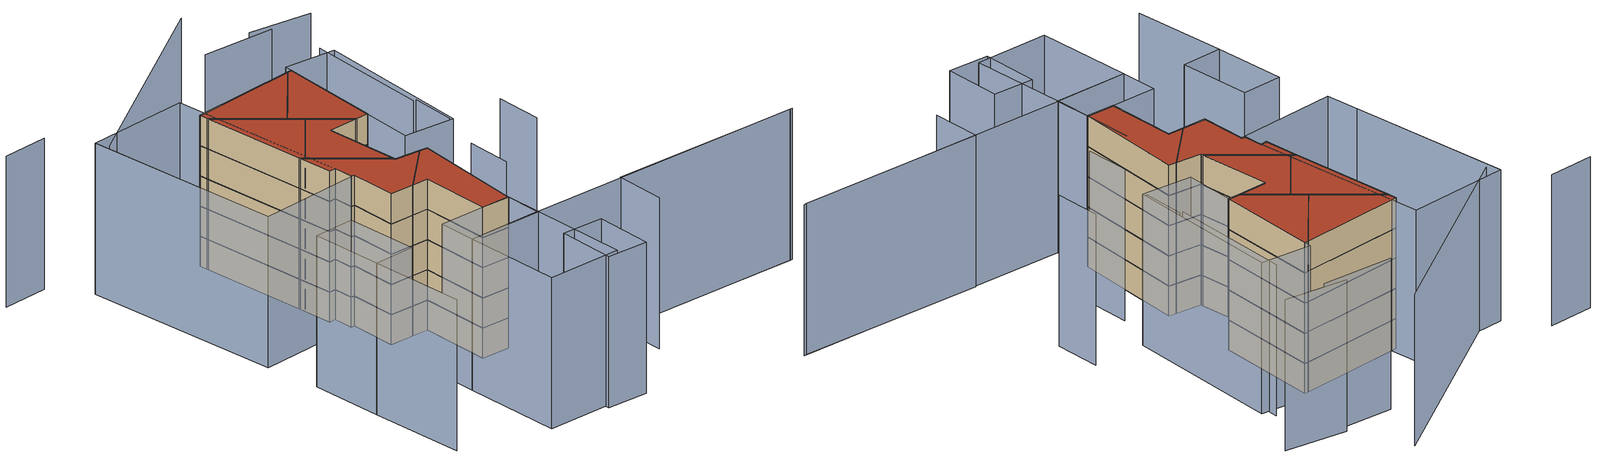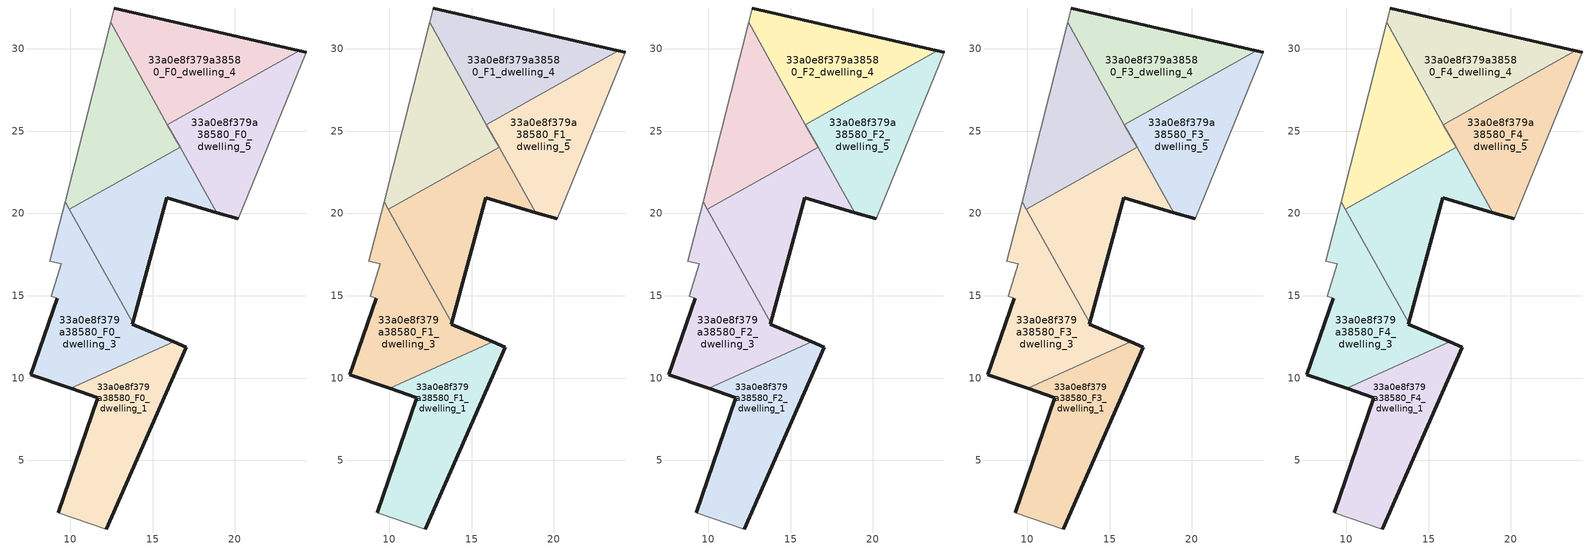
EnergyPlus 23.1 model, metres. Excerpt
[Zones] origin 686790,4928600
33a0e8f379a38580_F0_dwelling_0
 floor ground (EU_floor_Construction): 18.89,20.05 12.45,31.6 9.68,20.71 9.94,20.26 16.68,24.02 z0; 16.3,12.19 13.76,13.26 13.78,13.36 9.68,20.71 8.77,17.1 9.45,16.94 8.84,14.96 9.21,14.83 7.6,10.2 10.03,9.37 z0; 13.78,13.36 15.85,20.95 18.89,20.05 16.68,24.02 9.94,20.26 z0
 wall outside (EU_wall_Construction): 13.79,13.36 13.76,13.26 16.3,12.19 / 10.03,9.37 7.6,10.2 9.21,14.83 z0:3
 wall adiabatic (EU_wall_Construction): 9.21,14.83 8.84,14.96 9.45,16.94 8.77,17.1 9.68,20.71 z0:3
 wall to 33a0e8f379a38580_F0_dwelling_1 (EU_wall_Construction): 16.3,12.19 10.03,9.37 z0:3
 wall to 33a0e8f379a38580_F0_dwelling_3 (EU_wall_Construction): 9.94,20.26 13.78,13.36 z0:3
 wall to 33a0e8f379a38580_F0_dwelling_2 (EU_wall_Construction): 9.68,20.71 9.94,20.26 z0:3
33a0e8f379a38580_F0_dwelling_1
 floor ground (EU_floor_Construction): 12.18,0.83 17.05,11.87 16.3,12.19 10.03,9.37 11.67,8.81 9.28,1.83 z0
 wall outside (EU_wall_Construction): 9.28,1.83 11.67,8.81 10.03,9.37 / 16.3,12.19 17.05,11.87 12.18,0.83 z0:3
 wall adiabatic (EU_wall_Construction): 12.18,0.83 9.28,1.83 z0:3
33a0e8f379a38580_F0_dwelling_2
 floor ground (EU_floor_Construction): 18.89,20.05 12.45,31.6 9.68,20.71 9.94,20.26 16.68,24.02 z0; 16.3,12.19 13.76,13.26 13.78,13.36 9.68,20.71 8.77,17.1 9.45,16.94 8.84,14.96 9.21,14.83 7.6,10.2 10.03,9.37 z0
 wall adiabatic (EU_wall_Construction): 9.68,20.71 12.45,31.6 z0:3
 wall to 33a0e8f379a38580_F0_dwelling_3 (EU_wall_Construction): 18.89,20.05 16.68,24.02 9.94,20.26 z0:3
 wall to 33a0e8f379a38580_F0_dwelling_4 (EU_wall_Construction): 12.45,31.6 15.91,25.4 z0:3
 wall to 33a0e8f379a38580_F0_dwelling_5 (EU_wall_Construction): 15.91,25.4 16.68,24.02 18.89,20.05 z0:3
33a0e8f379a38580_F0_dwelling_3
 floor ground (EU_floor_Construction): 16.3,12.19 13.76,13.26 13.78,13.36 9.68,20.71 8.77,17.1 9.45,16.94 8.84,14.96 9.21,14.83 7.6,10.2 10.03,9.37 z0; 13.78,13.36 15.85,20.95 18.89,20.05 16.68,24.02 9.94,20.26 z0
 wall outside (EU_wall_Construction): 18.89,20.05 15.85,20.95 13.79,13.36 z0:3
33a0e8f379a38580_F0_dwelling_4
 floor ground (EU_floor_Construction): 23.92,29.87 12.67,32.47 12.45,31.6 15.91,25.4 z0
 wall outside (EU_wall_Construction): 12.67,32.47 23.92,29.87 z0:3
 wall adiabatic (EU_wall_Construction): 12.45,31.6 12.67,32.47 z0:3
 wall to 33a0e8f379a38580_F0_dwelling_5 (EU_wall_Construction): 23.92,29.87 15.91,25.4 z0:3
33a0e8f379a38580_F0_dwelling_5
 floor ground (EU_floor_Construction): 20.2,19.66 24.34,29.77 23.92,29.87 15.91,25.4 18.89,20.05 z0
 wall outside (EU_wall_Construction): 23.92,29.87 24.34,29.77 / 20.2,19.66 18.89,20.05 z0:3
 wall adiabatic (EU_wall_Construction): 24.34,29.77 20.2,19.66 z0:3
33a0e8f379a38580_F1_dwelling_0
 floor to 33a0e8f379a38580_F0_dwelling_0 (EU_floor_Construction): 16.3,12.19 13.76,13.26 13.78,13.36 9.68,20.71 8.77,17.1 9.45,16.94 8.84,14.96 9.21,14.83 7.6,10.2 10.03,9.37 z3
 floor adiabatic (EU_floor_Construction): 18.89,20.05 12.45,31.6 9.68,20.71 9.94,20.26 16.68,24.02 z3; 13.78,13.36 15.85,20.95 18.89,20.05 16.68,24.02 9.94,20.26 z3
 wall outside (EU_wall_Construction): 13.79,13.36 13.76,13.26 16.3,12.19 / 10.03,9.37 7.6,10.2 9.21,14.83 z3:6
 wall adiabatic (EU_wall_Construction): 9.21,14.83 8.84,14.96 9.45,16.94 8.77,17.1 9.68,20.71 z3:6
 wall to 33a0e8f379a38580_F1_dwelling_1 (EU_wall_Construction): 16.3,12.19 10.03,9.37 z3:6
 wall to 33a0e8f379a38580_F1_dwelling_3 (EU_wall_Construction): 9.94,20.26 13.78,13.36 z3:6
 wall to 33a0e8f379a38580_F1_dwelling_2 (EU_wall_Construction): 9.68,20.71 9.94,20.26 z3:6
33a0e8f379a38580_F1_dwelling_1
 floor to 33a0e8f379a38580_F0_dwelling_1 (EU_floor_Construction): 12.18,0.83 17.05,11.87 16.3,12.19 10.03,9.37 11.67,8.81 9.28,1.83 z3
 wall outside (EU_wall_Construction): 9.28,1.83 11.67,8.81 10.03,9.37 / 16.3,12.19 17.05,11.87 12.18,0.83 z3:6
 wall adiabatic (EU_wall_Construction): 12.18,0.83 9.28,1.83 z3:6
33a0e8f379a38580_F1_dwelling_2
 floor to 33a0e8f379a38580_F0_dwelling_2 (EU_floor_Construction): 18.89,20.05 12.45,31.6 9.68,20.71 9.94,20.26 16.68,24.02 z3
 floor adiabatic (EU_floor_Construction): 16.3,12.19 13.76,13.26 13.78,13.36 9.68,20.71 8.77,17.1 9.45,16.94 8.84,14.96 9.21,14.83 7.6,10.2 10.03,9.37 z3
 wall adiabatic (EU_wall_Construction): 9.68,20.71 12.45,31.6 z3:6
 wall to 33a0e8f379a38580_F1_dwelling_3 (EU_wall_Construction): 18.89,20.05 16.68,24.02 9.94,20.26 z3:6
 wall to 33a0e8f379a38580_F1_dwelling_4 (EU_wall_Construction): 12.45,31.6 15.91,25.4 z3:6
 wall to 33a0e8f379a38580_F1_dwelling_5 (EU_wall_Construction): 15.91,25.4 16.68,24.02 18.89,20.05 z3:6
33a0e8f379a38580_F1_dwelling_3
 floor to 33a0e8f379a38580_F0_dwelling_3 (EU_floor_Construction): 16.3,12.19 13.76,13.26 13.78,13.36 9.68,20.71 8.77,17.1 9.45,16.94 8.84,14.96 9.21,14.83 7.6,10.2 10.03,9.37 z3; 13.78,13.36 15.85,20.95 18.89,20.05 16.68,24.02 9.94,20.26 z3
 wall outside (EU_wall_Construction): 18.89,20.05 15.85,20.95 13.79,13.36 z3:6
33a0e8f379a38580_F1_dwelling_4
 floor to 33a0e8f379a38580_F0_dwelling_4 (EU_floor_Construction): 23.92,29.87 12.67,32.47 12.45,31.6 15.91,25.4 z3
 wall outside (EU_wall_Construction): 12.67,32.47 23.92,29.87 z3:6
 wall adiabatic (EU_wall_Construction): 12.45,31.6 12.67,32.47 z3:6
 wall to 33a0e8f379a38580_F1_dwelling_5 (EU_wall_Construction): 23.92,29.87 15.91,25.4 z3:6
33a0e8f379a38580_F1_dwelling_5
 floor to 33a0e8f379a38580_F0_dwelling_5 (EU_floor_Construction): 20.2,19.66 24.34,29.77 23.92,29.87 15.91,25.4 18.89,20.05 z3
 wall outside (EU_wall_Construction): 23.92,29.87 24.34,29.77 / 20.2,19.66 18.89,20.05 z3:6
 wall adiabatic (EU_wall_Construction): 24.34,29.77 20.2,19.66 z3:6
33a0e8f379a38580_F2_dwelling_0
 floor to 33a0e8f379a38580_F1_dwelling_0 (EU_floor_Construction): 16.3,12.19 13.76,13.26 13.78,13.36 9.68,20.71 8.77,17.1 9.45,16.94 8.84,14.96 9.21,14.83 7.6,10.2 10.03,9.37 z6
 floor adiabatic (EU_floor_Construction): 18.89,20.05 12.45,31.6 9.68,20.71 9.94,20.26 16.68,24.02 z6; 13.78,13.36 15.85,20.95 18.89,20.05 16.68,24.02 9.94,20.26 z6
 wall outside (EU_wall_Construction): 13.79,13.36 13.76,13.26 16.3,12.19 / 10.03,9.37 7.6,10.2 9.21,14.83 z6:9
 wall adiabatic (EU_wall_Construction): 9.21,14.83 8.84,14.96 9.45,16.94 8.77,17.1 9.68,20.71 z6:9
 wall to 33a0e8f379a38580_F2_dwelling_1 (EU_wall_Construction): 16.3,12.19 10.03,9.37 z6:9
 wall to 33a0e8f379a38580_F2_dwelling_3 (EU_wall_Construction): 9.94,20.26 13.78,13.36 z6:9
 wall to 33a0e8f379a38580_F2_dwelling_2 (EU_wall_Construction): 9.68,20.71 9.94,20.26 z6:9
33a0e8f379a38580_F2_dwelling_1
 floor to 33a0e8f379a38580_F1_dwelling_1 (EU_floor_Construction): 12.18,0.83 17.05,11.87 16.3,12.19 10.03,9.37 11.67,8.81 9.28,1.83 z6
 wall outside (EU_wall_Construction): 9.28,1.83 11.67,8.81 10.03,9.37 / 16.3,12.19 17.05,11.87 12.18,0.83 z6:9
 wall adiabatic (EU_wall_Construction): 12.18,0.83 9.28,1.83 z6:9
33a0e8f379a38580_F2_dwelling_2
 floor to 33a0e8f379a38580_F1_dwelling_2 (EU_floor_Construction): 18.89,20.05 12.45,31.6 9.68,20.71 9.94,20.26 16.68,24.02 z6
 floor adiabatic (EU_floor_Construction): 16.3,12.19 13.76,13.26 13.78,13.36 9.68,20.71 8.77,17.1 9.45,16.94 8.84,14.96 9.21,14.83 7.6,10.2 10.03,9.37 z6
 wall adiabatic (EU_wall_Construction): 9.68,20.71 12.45,31.6 z6:9
 wall to 33a0e8f379a38580_F2_dwelling_3 (EU_wall_Construction): 18.89,20.05 16.68,24.02 9.94,20.26 z6:9
 wall to 33a0e8f379a38580_F2_dwelling_4 (EU_wall_Construction): 12.45,31.6 15.91,25.4 z6:9
 wall to 33a0e8f379a38580_F2_dwelling_5 (EU_wall_Construction): 15.91,25.4 16.68,24.02 18.89,20.05 z6:9
33a0e8f379a38580_F2_dwelling_3
 floor to 33a0e8f379a38580_F1_dwelling_3 (EU_floor_Construction): 16.3,12.19 13.76,13.26 13.78,13.36 9.68,20.71 8.77,17.1 9.45,16.94 8.84,14.96 9.21,14.83 7.6,10.2 10.03,9.37 z6; 13.78,13.36 15.85,20.95 18.89,20.05 16.68,24.02 9.94,20.26 z6
 wall outside (EU_wall_Construction): 18.89,20.05 15.85,20.95 13.79,13.36 z6:9
33a0e8f379a38580_F2_dwelling_4
 floor to 33a0e8f379a38580_F1_dwelling_4 (EU_floor_Construction): 23.92,29.87 12.67,32.47 12.45,31.6 15.91,25.4 z6
 wall outside (EU_wall_Construction): 12.67,32.47 23.92,29.87 z6:9
 wall adiabatic (EU_wall_Construction): 12.45,31.6 12.67,32.47 z6:9
 wall to 33a0e8f379a38580_F2_dwelling_5 (EU_wall_Construction): 23.92,29.87 15.91,25.4 z6:9
33a0e8f379a38580_F2_dwelling_5
 floor to 33a0e8f379a38580_F1_dwelling_5 (EU_floor_Construction): 20.2,19.66 24.34,29.77 23.92,29.87 15.91,25.4 18.89,20.05 z6
 wall outside (EU_wall_Construction): 23.92,29.87 24.34,29.77 / 20.2,19.66 18.89,20.05 z6:9
 wall adiabatic (EU_wall_Construction): 24.34,29.77 20.2,19.66 z6:9
33a0e8f379a38580_F3_dwelling_0
 floor to 33a0e8f379a38580_F2_dwelling_0 (EU_floor_Construction): 16.3,12.19 13.76,13.26 13.78,13.36 9.68,20.71 8.77,17.1 9.45,16.94 8.84,14.96 9.21,14.83 7.6,10.2 10.03,9.37 z9
 floor adiabatic (EU_floor_Construction): 18.89,20.05 12.45,31.6 9.68,20.71 9.94,20.26 16.68,24.02 z9; 13.78,13.36 15.85,20.95 18.89,20.05 16.68,24.02 9.94,20.26 z9
 wall outside (EU_wall_Construction): 13.79,13.36 13.76,13.26 16.3,12.19 / 10.03,9.37 7.6,10.2 9.21,14.83 z9:12
 wall adiabatic (EU_wall_Construction): 9.21,14.83 8.84,14.96 9.45,16.94 8.77,17.1 9.68,20.71 z9:12
 wall to 33a0e8f379a38580_F3_dwelling_1 (EU_wall_Construction): 16.3,12.19 10.03,9.37 z9:12
 wall to 33a0e8f379a38580_F3_dwelling_3 (EU_wall_Construction): 9.94,20.26 13.78,13.36 z9:12
 wall to 33a0e8f379a38580_F3_dwelling_2 (EU_wall_Construction): 9.68,20.71 9.94,20.26 z9:12
33a0e8f379a38580_F3_dwelling_1
 floor to 33a0e8f379a38580_F2_dwelling_1 (EU_floor_Construction): 12.18,0.83 17.05,11.87 16.3,12.19 10.03,9.37 11.67,8.81 9.28,1.83 z9
 wall outside (EU_wall_Construction): 9.28,1.83 11.67,8.81 10.03,9.37 / 16.3,12.19 17.05,11.87 12.18,0.83 z9:12
 wall adiabatic (EU_wall_Construction): 12.18,0.83 9.28,1.83 z9:12
33a0e8f379a38580_F3_dwelling_2
 floor to 33a0e8f379a38580_F2_dwelling_2 (EU_floor_Construction): 18.89,20.05 12.45,31.6 9.68,20.71 9.94,20.26 16.68,24.02 z9
 floor adiabatic (EU_floor_Construction): 16.3,12.19 13.76,13.26 13.78,13.36 9.68,20.71 8.77,17.1 9.45,16.94 8.84,14.96 9.21,14.83 7.6,10.2 10.03,9.37 z9
 wall adiabatic (EU_wall_Construction): 9.68,20.71 12.45,31.6 z9:12
 wall to 33a0e8f379a38580_F3_dwelling_3 (EU_wall_Construction): 18.89,20.05 16.68,24.02 9.94,20.26 z9:12
 wall to 33a0e8f379a38580_F3_dwelling_4 (EU_wall_Construction): 12.45,31.6 15.91,25.4 z9:12
 wall to 33a0e8f379a38580_F3_dwelling_5 (EU_wall_Construction): 15.91,25.4 16.68,24.02 18.89,20.05 z9:12
33a0e8f379a38580_F3_dwelling_3
 floor to 33a0e8f379a38580_F2_dwelling_3 (EU_floor_Construction): 16.3,12.19 13.76,13.26 13.78,13.36 9.68,20.71 8.77,17.1 9.45,16.94 8.84,14.96 9.21,14.83 7.6,10.2 10.03,9.37 z9; 13.78,13.36 15.85,20.95 18.89,20.05 16.68,24.02 9.94,20.26 z9
 wall outside (EU_wall_Construction): 18.89,20.05 15.85,20.95 13.79,13.36 z9:12
33a0e8f379a38580_F3_dwelling_4
 floor to 33a0e8f379a38580_F2_dwelling_4 (EU_floor_Construction): 23.92,29.87 12.67,32.47 12.45,31.6 15.91,25.4 z9
 wall outside (EU_wall_Construction): 12.67,32.47 23.92,29.87 z9:12
 wall adiabatic (EU_wall_Construction): 12.45,31.6 12.67,32.47 z9:12
 wall to 33a0e8f379a38580_F3_dwelling_5 (EU_wall_Construction): 23.92,29.87 15.91,25.4 z9:12
33a0e8f379a38580_F3_dwelling_5
 floor to 33a0e8f379a38580_F2_dwelling_5 (EU_floor_Construction): 20.2,19.66 24.34,29.77 23.92,29.87 15.91,25.4 18.89,20.05 z9
 wall outside (EU_wall_Construction): 23.92,29.87 24.34,29.77 / 20.2,19.66 18.89,20.05 z9:12
 wall adiabatic (EU_wall_Construction): 24.34,29.77 20.2,19.66 z9:12
33a0e8f379a38580_F4_dwelling_0
 floor to 33a0e8f379a38580_F3_dwelling_0 (EU_floor_Construction): 16.3,12.19 13.76,13.26 13.78,13.36 9.68,20.71 8.77,17.1 9.45,16.94 8.84,14.96 9.21,14.83 7.6,10.2 10.03,9.37 z12
 floor adiabatic (EU_floor_Construction): 18.89,20.05 12.45,31.6 9.68,20.71 9.94,20.26 16.68,24.02 z12; 13.78,13.36 15.85,20.95 18.89,20.05 16.68,24.02 9.94,20.26 z12
 wall outside (EU_wall_Construction): 13.79,13.36 13.76,13.26 16.3,12.19 / 10.03,9.37 7.6,10.2 9.21,14.83 z12:15
 wall adiabatic (EU_wall_Construction): 9.21,14.83 8.84,14.96 9.45,16.94 8.77,17.1 9.68,20.71 z12:15
 wall to 33a0e8f379a38580_F4_dwelling_1 (EU_wall_Construction): 16.3,12.19 10.03,9.37 z12:15
 wall to 33a0e8f379a38580_F4_dwelling_3 (EU_wall_Construction): 9.94,20.26 13.78,13.36 z12:15
 wall to 33a0e8f379a38580_F4_dwelling_2 (EU_wall_Construction): 9.68,20.71 9.94,20.26 z12:15
 roof outside (EU_roof_Construction): 9.68,20.71 13.78,13.36 13.76,13.26 16.3,12.19 10.03,9.37 7.6,10.2 9.21,14.83 8.84,14.96 9.45,16.94 8.77,17.1 z15; 12.45,31.6 18.89,20.05 16.68,24.02 9.94,20.26 9.68,20.71 z15; 16.68,24.02 18.89,20.05 15.85,20.95 13.78,13.36 9.94,20.26 z15
33a0e8f379a38580_F4_dwelling_1
 floor to 33a0e8f379a38580_F3_dwelling_1 (EU_floor_Construction): 12.18,0.83 17.05,11.87 16.3,12.19 10.03,9.37 11.67,8.81 9.28,1.83 z12
 wall outside (EU_wall_Construction): 9.28,1.83 11.67,8.81 10.03,9.37 / 16.3,12.19 17.05,11.87 12.18,0.83 z12:15
 wall adiabatic (EU_wall_Construction): 12.18,0.83 9.28,1.83 z12:15
 roof outside (EU_roof_Construction): 17.05,11.87 12.18,0.83 9.28,1.83 11.67,8.81 10.03,9.37 16.3,12.19 z15
33a0e8f379a38580_F4_dwelling_2
 floor to 33a0e8f379a38580_F3_dwelling_2 (EU_floor_Construction): 18.89,20.05 12.45,31.6 9.68,20.71 9.94,20.26 16.68,24.02 z12
 floor adiabatic (EU_floor_Construction): 16.3,12.19 13.76,13.26 13.78,13.36 9.68,20.71 8.77,17.1 9.45,16.94 8.84,14.96 9.21,14.83 7.6,10.2 10.03,9.37 z12
 wall adiabatic (EU_wall_Construction): 9.68,20.71 12.45,31.6 z12:15
 wall to 33a0e8f379a38580_F4_dwelling_3 (EU_wall_Construction): 18.89,20.05 16.68,24.02 9.94,20.26 z12:15
 wall to 33a0e8f379a38580_F4_dwelling_4 (EU_wall_Construction): 12.45,31.6 15.91,25.4 z12:15
 wall to 33a0e8f379a38580_F4_dwelling_5 (EU_wall_Construction): 15.91,25.4 16.68,24.02 18.89,20.05 z12:15
 roof outside (EU_roof_Construction): 9.68,20.71 13.78,13.36 13.76,13.26 16.3,12.19 10.03,9.37 7.6,10.2 9.21,14.83 8.84,14.96 9.45,16.94 8.77,17.1 z15; 12.45,31.6 18.89,20.05 16.68,24.02 9.94,20.26 9.68,20.71 z15
33a0e8f379a38580_F4_dwelling_3
 floor to 33a0e8f379a38580_F3_dwelling_3 (EU_floor_Construction): 16.3,12.19 13.76,13.26 13.78,13.36 9.68,20.71 8.77,17.1 9.45,16.94 8.84,14.96 9.21,14.83 7.6,10.2 10.03,9.37 z12; 13.78,13.36 15.85,20.95 18.89,20.05 16.68,24.02 9.94,20.26 z12
 wall outside (EU_wall_Construction): 18.89,20.05 15.85,20.95 13.79,13.36 z12:15
 roof outside (EU_roof_Construction): 9.68,20.71 13.78,13.36 13.76,13.26 16.3,12.19 10.03,9.37 7.6,10.2 9.21,14.83 8.84,14.96 9.45,16.94 8.77,17.1 z15; 16.68,24.02 18.89,20.05 15.85,20.95 13.78,13.36 9.94,20.26 z15
33a0e8f379a38580_F4_dwelling_4
 floor to 33a0e8f379a38580_F3_dwelling_4 (EU_floor_Construction): 23.92,29.87 12.67,32.47 12.45,31.6 15.91,25.4 z12
 wall outside (EU_wall_Construction): 12.67,32.47 23.92,29.87 z12:15
 wall adiabatic (EU_wall_Construction): 12.45,31.6 12.67,32.47 z12:15
 wall to 33a0e8f379a38580_F4_dwelling_5 (EU_wall_Construction): 23.92,29.87 15.91,25.4 z12:15
 roof outside (EU_roof_Construction): 23.92,29.87 15.91,25.4 12.45,31.6 12.67,32.47 z15
33a0e8f379a38580_F4_dwelling_5
 floor to 33a0e8f379a38580_F3_dwelling_5 (EU_floor_Construction): 20.2,19.66 24.34,29.77 23.92,29.87 15.91,25.4 18.89,20.05 z12
 wall outside (EU_wall_Construction): 23.92,29.87 24.34,29.77 / 20.2,19.66 18.89,20.05 z12:15
 wall adiabatic (EU_wall_Construction): 24.34,29.77 20.2,19.66 z12:15
 roof outside (EU_roof_Construction): 24.34,29.77 20.2,19.66 18.89,20.05 15.91,25.4 23.92,29.87 z15
shading: 3.45,37.84 -0.75,20.99 / 2.04,42.31 -2.69,43.51 / 34.86,33.69 28.84,36.52 / 30.45,35.14 23.18,37.85 / 28.35,43.17 3.65,36.53 / 18.6,-10.83 20.32,-5.88 / 20.32,-5.88 39.34,-12.47 / 39.53,-12.53 10.95,-2.76 / 10.95,-2.76 13.87,5.78 / 18.06,4.4 19.66,8.86 / 26.88,6.24 28.54,10.89 / 23.02,12.95 24.69,17.24 / 24.37,17.39 29.25,29.64 / 3.4,37.85 13.96,35.25 / 13.96,35.25 8.95,14.93 / 8.95,14.93 -1.6,17.53 / -1.6,17.53 3.4,37.85 / 10.42,-14.08 6.34,-12.6 / 6.34,-12.6 8.41,-6.88 / 8.41,-6.88 12.49,-8.36 / 12.49,-8.36 10.42,-14.08 / 3.41,-0.38 10.97,-2.77 / 10.97,-2.77 7.86,-12.61 / 7.86,-12.61 0.29,-10.22 / 0.29,-10.22 3.41,-0.38 / 3.44,-0.39 4.68,3.38 / 4.68,3.38 12.2,0.91 / 12.2,0.91 10.96,-2.86 / 10.96,-2.86 3.44,-0.39 / -4.84,4.66 -7.56,-4.97 / 1.44,10.77 -0.7,3.45 / -0.7,3.45 -4.84,4.66 / -4.84,4.66 -2.71,11.98 / -2.71,11.98 1.44,10.77 / 18.09,14.69 24.61,30.43 / 24.61,30.43 29.61,28.37 / 29.61,28.37 23.09,12.62 / 23.09,12.62 18.09,14.69 z0:15
[Building]
EU S2 Campaign: North Axis=0; Terrain=City; Solar Distribution=FullExterior
[Site:Location]
Bologna: Latitude=44.5; Longitude=11.25; Time Zone=1; Elevation=37
[SizingPeriod:WeatherFileDays]
AnnualSizingPeriod: Begin Month=1; Begin Day of Month=1; End Month=12; End Day of Month=31; Day of Week for Start Day=Monday; Use Weather File Daylight Saving Period=No; Use Weather File Rain and Snow Indicators=No
[MATERIAL]
EU_InternalMass_Material: Roughness=MediumRough; Thickness=0.1; Conductivity=1; Density=1800; Specific Heat=900; Thermal Absorptance=0.9; Solar Absorptance=0.7; Visible Absorptance=0.7
[MATERIAL:NOMASS] Roughness=MediumRough; Thermal Absorptance=0.9; Solar Absorptance=0.7; Visible Absorptance=0.7
Name | Thermal Resistance
EU_wall_NoMass | 0.779417
EU_roof_NoMass | 0.435466
EU_floor_NoMass | 0.588222
[CONSTRUCTION]
EU_wall_Construction: EU_wall_NoMass
EU_roof_Construction: EU_roof_NoMass
EU_floor_Construction: EU_floor_NoMass
EU_InternalMass_Construction: EU_InternalMass_Material
[ZONE] Type=1; Multiplier=1; Ceiling Height=autocalculate; Floor Area=autocalculate; Part of Total Floor Area=Yes
Name | Volume
33a0e8f379a38580_F0_dwelling_0; 33a0e8f379a38580_F1_dwelling_0; 33a0e8f379a38580_F2_dwelling_0; 33a0e8f379a38580_F3_dwelling_0; 33a0e8f379a38580_F4_dwelling_0 | 334.733
33a0e8f379a38580_F0_dwelling_1; 33a0e8f379a38580_F1_dwelling_1; 33a0e8f379a38580_F2_dwelling_1; 33a0e8f379a38580_F3_dwelling_1; 33a0e8f379a38580_F4_dwelling_1 | 118.904
33a0e8f379a38580_F0_dwelling_2; 33a0e8f379a38580_F1_dwelling_2; 33a0e8f379a38580_F2_dwelling_2; 33a0e8f379a38580_F3_dwelling_2; 33a0e8f379a38580_F4_dwelling_2 | 228.207
33a0e8f379a38580_F0_dwelling_3; 33a0e8f379a38580_F1_dwelling_3; 33a0e8f379a38580_F2_dwelling_3; 33a0e8f379a38580_F3_dwelling_3; 33a0e8f379a38580_F4_dwelling_3 | 228.206
33a0e8f379a38580_F0_dwelling_4 | 113.407
33a0e8f379a38580_F1_dwelling_4; 33a0e8f379a38580_F2_dwelling_4; 33a0e8f379a38580_F3_dwelling_4; 33a0e8f379a38580_F4_dwelling_4 | 113.405
33a0e8f379a38580_F0_dwelling_5; 33a0e8f379a38580_F1_dwelling_5; 33a0e8f379a38580_F2_dwelling_5; 33a0e8f379a38580_F3_dwelling_5; 33a0e8f379a38580_F4_dwelling_5 | 113.379
[INTERNALMASS] Construction=EU_InternalMass_Construction
Name | Zone or ZoneList | Surface Area
33a0e8f379a38580_F0_dwelling_0_EU_InternalMass | 33a0e8f379a38580_F0_dwelling_0 | 40.5594
33a0e8f379a38580_F0_dwelling_1_EU_InternalMass | 33a0e8f379a38580_F0_dwelling_1 | 39.6366
33a0e8f379a38580_F0_dwelling_2_EU_InternalMass | 33a0e8f379a38580_F0_dwelling_2 | 35.5115
33a0e8f379a38580_F0_dwelling_3_EU_InternalMass | 33a0e8f379a38580_F0_dwelling_3 | 35.5103
33a0e8f379a38580_F0_dwelling_4_EU_InternalMass | 33a0e8f379a38580_F0_dwelling_4 | 37.802
33a0e8f379a38580_F0_dwelling_5_EU_InternalMass | 33a0e8f379a38580_F0_dwelling_5 | 37.7929
33a0e8f379a38580_F1_dwelling_0_EU_InternalMass | 33a0e8f379a38580_F1_dwelling_0 | 40.5594
33a0e8f379a38580_F1_dwelling_1_EU_InternalMass | 33a0e8f379a38580_F1_dwelling_1 | 39.6366
33a0e8f379a38580_F1_dwelling_2_EU_InternalMass | 33a0e8f379a38580_F1_dwelling_2 | 35.5115
33a0e8f379a38580_F1_dwelling_3_EU_InternalMass | 33a0e8f379a38580_F1_dwelling_3 | 35.5103
33a0e8f379a38580_F1_dwelling_4_EU_InternalMass | 33a0e8f379a38580_F1_dwelling_4 | 37.802
33a0e8f379a38580_F1_dwelling_5_EU_InternalMass | 33a0e8f379a38580_F1_dwelling_5 | 37.7929
33a0e8f379a38580_F2_dwelling_0_EU_InternalMass | 33a0e8f379a38580_F2_dwelling_0 | 40.5594
33a0e8f379a38580_F2_dwelling_1_EU_InternalMass | 33a0e8f379a38580_F2_dwelling_1 | 39.6366
33a0e8f379a38580_F2_dwelling_2_EU_InternalMass | 33a0e8f379a38580_F2_dwelling_2 | 35.5115
33a0e8f379a38580_F2_dwelling_3_EU_InternalMass | 33a0e8f379a38580_F2_dwelling_3 | 35.5103
33a0e8f379a38580_F2_dwelling_4_EU_InternalMass | 33a0e8f379a38580_F2_dwelling_4 | 37.802
33a0e8f379a38580_F2_dwelling_5_EU_InternalMass | 33a0e8f379a38580_F2_dwelling_5 | 37.7929
33a0e8f379a38580_F3_dwelling_0_EU_InternalMass | 33a0e8f379a38580_F3_dwelling_0 | 40.5594
33a0e8f379a38580_F3_dwelling_1_EU_InternalMass | 33a0e8f379a38580_F3_dwelling_1 | 39.6366
33a0e8f379a38580_F3_dwelling_2_EU_InternalMass | 33a0e8f379a38580_F3_dwelling_2 | 35.5115
33a0e8f379a38580_F3_dwelling_3_EU_InternalMass | 33a0e8f379a38580_F3_dwelling_3 | 35.5103
33a0e8f379a38580_F3_dwelling_4_EU_InternalMass | 33a0e8f379a38580_F3_dwelling_4 | 37.802
33a0e8f379a38580_F3_dwelling_5_EU_InternalMass | 33a0e8f379a38580_F3_dwelling_5 | 37.7929
33a0e8f379a38580_F4_dwelling_0_EU_InternalMass | 33a0e8f379a38580_F4_dwelling_0 | 40.5594
33a0e8f379a38580_F4_dwelling_1_EU_InternalMass | 33a0e8f379a38580_F4_dwelling_1 | 39.6366
33a0e8f379a38580_F4_dwelling_2_EU_InternalMass | 33a0e8f379a38580_F4_dwelling_2 | 35.5115
33a0e8f379a38580_F4_dwelling_3_EU_InternalMass | 33a0e8f379a38580_F4_dwelling_3 | 35.5103
33a0e8f379a38580_F4_dwelling_4_EU_InternalMass | 33a0e8f379a38580_F4_dwelling_4 | 37.802
33a0e8f379a38580_F4_dwelling_5_EU_InternalMass | 33a0e8f379a38580_F4_dwelling_5 | 37.7929
[OTHEREQUIPMENT] Fuel Type=Electricity; Design Level Calculation Method=Watts/Area; Power per Zone Floor Area=1; Fraction Latent=0; Fraction Radiant=0; Fraction Lost=0; Carbon Dioxide Generation Rate=0; EndUse Subcategory=EU_Step8_InternalGains
Name | Zone or ZoneList or Space or SpaceList | Schedule
EU_Step8_InternalGain_33a0e8f379a38580_F0_dwelling_0_f000 | 33a0e8f379a38580_F0_dwelling_0 | EU_Step8_GainSchedule_33a0e8f379a38580_F0_dwelling_0_f000
EU_Step8_InternalGain_33a0e8f379a38580_F0_dwelling_1_f000 | 33a0e8f379a38580_F0_dwelling_1 | EU_Step8_GainSchedule_33a0e8f379a38580_F0_dwelling_1_f000
EU_Step8_InternalGain_33a0e8f379a38580_F0_dwelling_2_f000 | 33a0e8f379a38580_F0_dwelling_2 | EU_Step8_GainSchedule_33a0e8f379a38580_F0_dwelling_2_f000
EU_Step8_InternalGain_33a0e8f379a38580_F0_dwelling_3_f000 | 33a0e8f379a38580_F0_dwelling_3 | EU_Step8_GainSchedule_33a0e8f379a38580_F0_dwelling_3_f000
EU_Step8_InternalGain_33a0e8f379a38580_F0_dwelling_4_f000 | 33a0e8f379a38580_F0_dwelling_4 | EU_Step8_GainSchedule_33a0e8f379a38580_F0_dwelling_4_f000
EU_Step8_InternalGain_33a0e8f379a38580_F0_dwelling_5_f000 | 33a0e8f379a38580_F0_dwelling_5 | EU_Step8_GainSchedule_33a0e8f379a38580_F0_dwelling_5_f000
EU_Step8_InternalGain_33a0e8f379a38580_F1_dwelling_0_f000 | 33a0e8f379a38580_F1_dwelling_0 | EU_Step8_GainSchedule_33a0e8f379a38580_F1_dwelling_0_f000
EU_Step8_InternalGain_33a0e8f379a38580_F1_dwelling_1_f000 | 33a0e8f379a38580_F1_dwelling_1 | EU_Step8_GainSchedule_33a0e8f379a38580_F1_dwelling_1_f000
EU_Step8_InternalGain_33a0e8f379a38580_F1_dwelling_2_f000 | 33a0e8f379a38580_F1_dwelling_2 | EU_Step8_GainSchedule_33a0e8f379a38580_F1_dwelling_2_f000
EU_Step8_InternalGain_33a0e8f379a38580_F1_dwelling_3_f000 | 33a0e8f379a38580_F1_dwelling_3 | EU_Step8_GainSchedule_33a0e8f379a38580_F1_dwelling_3_f000
EU_Step8_InternalGain_33a0e8f379a38580_F1_dwelling_4_f000 | 33a0e8f379a38580_F1_dwelling_4 | EU_Step8_GainSchedule_33a0e8f379a38580_F1_dwelling_4_f000
EU_Step8_InternalGain_33a0e8f379a38580_F1_dwelling_5_f000 | 33a0e8f379a38580_F1_dwelling_5 | EU_Step8_GainSchedule_33a0e8f379a38580_F1_dwelling_5_f000
EU_Step8_InternalGain_33a0e8f379a38580_F2_dwelling_0_f000 | 33a0e8f379a38580_F2_dwelling_0 | EU_Step8_GainSchedule_33a0e8f379a38580_F2_dwelling_0_f000
EU_Step8_InternalGain_33a0e8f379a38580_F2_dwelling_1_f000 | 33a0e8f379a38580_F2_dwelling_1 | EU_Step8_GainSchedule_33a0e8f379a38580_F2_dwelling_1_f000
EU_Step8_InternalGain_33a0e8f379a38580_F2_dwelling_2_f000 | 33a0e8f379a38580_F2_dwelling_2 | EU_Step8_GainSchedule_33a0e8f379a38580_F2_dwelling_2_f000
EU_Step8_InternalGain_33a0e8f379a38580_F2_dwelling_3_f000 | 33a0e8f379a38580_F2_dwelling_3 | EU_Step8_GainSchedule_33a0e8f379a38580_F2_dwelling_3_f000
EU_Step8_InternalGain_33a0e8f379a38580_F2_dwelling_4_f000 | 33a0e8f379a38580_F2_dwelling_4 | EU_Step8_GainSchedule_33a0e8f379a38580_F2_dwelling_4_f000
EU_Step8_InternalGain_33a0e8f379a38580_F2_dwelling_5_f000 | 33a0e8f379a38580_F2_dwelling_5 | EU_Step8_GainSchedule_33a0e8f379a38580_F2_dwelling_5_f000
EU_Step8_InternalGain_33a0e8f379a38580_F3_dwelling_0_f000 | 33a0e8f379a38580_F3_dwelling_0 | EU_Step8_GainSchedule_33a0e8f379a38580_F3_dwelling_0_f000
EU_Step8_InternalGain_33a0e8f379a38580_F3_dwelling_1_f000 | 33a0e8f379a38580_F3_dwelling_1 | EU_Step8_GainSchedule_33a0e8f379a38580_F3_dwelling_1_f000
EU_Step8_InternalGain_33a0e8f379a38580_F3_dwelling_2_f000 | 33a0e8f379a38580_F3_dwelling_2 | EU_Step8_GainSchedule_33a0e8f379a38580_F3_dwelling_2_f000
EU_Step8_InternalGain_33a0e8f379a38580_F3_dwelling_3_f000 | 33a0e8f379a38580_F3_dwelling_3 | EU_Step8_GainSchedule_33a0e8f379a38580_F3_dwelling_3_f000
EU_Step8_InternalGain_33a0e8f379a38580_F3_dwelling_4_f000 | 33a0e8f379a38580_F3_dwelling_4 | EU_Step8_GainSchedule_33a0e8f379a38580_F3_dwelling_4_f000
EU_Step8_InternalGain_33a0e8f379a38580_F3_dwelling_5_f000 | 33a0e8f379a38580_F3_dwelling_5 | EU_Step8_GainSchedule_33a0e8f379a38580_F3_dwelling_5_f000
EU_Step8_InternalGain_33a0e8f379a38580_F4_dwelling_0_f000 | 33a0e8f379a38580_F4_dwelling_0 | EU_Step8_GainSchedule_33a0e8f379a38580_F4_dwelling_0_f000
EU_Step8_InternalGain_33a0e8f379a38580_F4_dwelling_1_f000 | 33a0e8f379a38580_F4_dwelling_1 | EU_Step8_GainSchedule_33a0e8f379a38580_F4_dwelling_1_f000
EU_Step8_InternalGain_33a0e8f379a38580_F4_dwelling_2_f000 | 33a0e8f379a38580_F4_dwelling_2 | EU_Step8_GainSchedule_33a0e8f379a38580_F4_dwelling_2_f000
EU_Step8_InternalGain_33a0e8f379a38580_F4_dwelling_3_f000 | 33a0e8f379a38580_F4_dwelling_3 | EU_Step8_GainSchedule_33a0e8f379a38580_F4_dwelling_3_f000
EU_Step8_InternalGain_33a0e8f379a38580_F4_dwelling_4_f000 | 33a0e8f379a38580_F4_dwelling_4 | EU_Step8_GainSchedule_33a0e8f379a38580_F4_dwelling_4_f000
EU_Step8_InternalGain_33a0e8f379a38580_F4_dwelling_5_f000 | 33a0e8f379a38580_F4_dwelling_5 | EU_Step8_GainSchedule_33a0e8f379a38580_F4_dwelling_5_f000
[ZONEVENTILATION:DESIGNFLOWRATE] Schedule=EU_AlwaysOn; Design Flow Rate Calculation Method=AirChanges/Hour; Air Changes per Hour=0.712058; Ventilation Type=Natural; Fan Pressure Rise=0; Fan Total Efficiency=1; Constant Term Coefficient=1; Temperature Term Coefficient=0; Velocity Term Coefficient=0; Velocity Squared Term Coefficient=0; Minimum Indoor Temperature=-100; Maximum Indoor Temperature=100; Delta Temperature=-100; Minimum Outdoor Temperature=-100; Maximum Outdoor Temperature=100; Maximum Wind Speed=40
Name | Zone or ZoneList or Space or SpaceList
EU_ConstantAir_33a0e8f379a38580_F0_dwelling_0 | 33a0e8f379a38580_F0_dwelling_0
EU_ConstantAir_33a0e8f379a38580_F0_dwelling_1 | 33a0e8f379a38580_F0_dwelling_1
EU_ConstantAir_33a0e8f379a38580_F0_dwelling_2 | 33a0e8f379a38580_F0_dwelling_2
EU_ConstantAir_33a0e8f379a38580_F0_dwelling_3 | 33a0e8f379a38580_F0_dwelling_3
EU_ConstantAir_33a0e8f379a38580_F0_dwelling_4 | 33a0e8f379a38580_F0_dwelling_4
EU_ConstantAir_33a0e8f379a38580_F0_dwelling_5 | 33a0e8f379a38580_F0_dwelling_5
EU_ConstantAir_33a0e8f379a38580_F1_dwelling_0 | 33a0e8f379a38580_F1_dwelling_0
EU_ConstantAir_33a0e8f379a38580_F1_dwelling_1 | 33a0e8f379a38580_F1_dwelling_1
EU_ConstantAir_33a0e8f379a38580_F1_dwelling_2 | 33a0e8f379a38580_F1_dwelling_2
EU_ConstantAir_33a0e8f379a38580_F1_dwelling_3 | 33a0e8f379a38580_F1_dwelling_3
EU_ConstantAir_33a0e8f379a38580_F1_dwelling_4 | 33a0e8f379a38580_F1_dwelling_4
EU_ConstantAir_33a0e8f379a38580_F1_dwelling_5 | 33a0e8f379a38580_F1_dwelling_5
EU_ConstantAir_33a0e8f379a38580_F2_dwelling_0 | 33a0e8f379a38580_F2_dwelling_0
EU_ConstantAir_33a0e8f379a38580_F2_dwelling_1 | 33a0e8f379a38580_F2_dwelling_1
EU_ConstantAir_33a0e8f379a38580_F2_dwelling_2 | 33a0e8f379a38580_F2_dwelling_2
EU_ConstantAir_33a0e8f379a38580_F2_dwelling_3 | 33a0e8f379a38580_F2_dwelling_3
EU_ConstantAir_33a0e8f379a38580_F2_dwelling_4 | 33a0e8f379a38580_F2_dwelling_4
EU_ConstantAir_33a0e8f379a38580_F2_dwelling_5 | 33a0e8f379a38580_F2_dwelling_5
EU_ConstantAir_33a0e8f379a38580_F3_dwelling_0 | 33a0e8f379a38580_F3_dwelling_0
EU_ConstantAir_33a0e8f379a38580_F3_dwelling_1 | 33a0e8f379a38580_F3_dwelling_1
EU_ConstantAir_33a0e8f379a38580_F3_dwelling_2 | 33a0e8f379a38580_F3_dwelling_2
EU_ConstantAir_33a0e8f379a38580_F3_dwelling_3 | 33a0e8f379a38580_F3_dwelling_3
EU_ConstantAir_33a0e8f379a38580_F3_dwelling_4 | 33a0e8f379a38580_F3_dwelling_4
EU_ConstantAir_33a0e8f379a38580_F3_dwelling_5 | 33a0e8f379a38580_F3_dwelling_5
EU_ConstantAir_33a0e8f379a38580_F4_dwelling_0 | 33a0e8f379a38580_F4_dwelling_0
EU_ConstantAir_33a0e8f379a38580_F4_dwelling_1 | 33a0e8f379a38580_F4_dwelling_1
EU_ConstantAir_33a0e8f379a38580_F4_dwelling_2 | 33a0e8f379a38580_F4_dwelling_2
EU_ConstantAir_33a0e8f379a38580_F4_dwelling_3 | 33a0e8f379a38580_F4_dwelling_3
EU_ConstantAir_33a0e8f379a38580_F4_dwelling_4 | 33a0e8f379a38580_F4_dwelling_4
EU_ConstantAir_33a0e8f379a38580_F4_dwelling_5 | 33a0e8f379a38580_F4_dwelling_5
[HVACTEMPLATE:THERMOSTAT] Constant Heating Setpoint=20; Constant Cooling Setpoint=50
EU_HeatOnly_33a0e8f379a38580_F0_dwelling_0; EU_HeatOnly_33a0e8f379a38580_F0_dwelling_1; EU_HeatOnly_33a0e8f379a38580_F0_dwelling_2; EU_HeatOnly_33a0e8f379a38580_F0_dwelling_3; EU_HeatOnly_33a0e8f379a38580_F0_dwelling_4; EU_HeatOnly_33a0e8f379a38580_F0_dwelling_5; EU_HeatOnly_33a0e8f379a38580_F1_dwelling_0; EU_HeatOnly_33a0e8f379a38580_F1_dwelling_1; EU_HeatOnly_33a0e8f379a38580_F1_dwelling_2; EU_HeatOnly_33a0e8f379a38580_F1_dwelling_3; EU_HeatOnly_33a0e8f379a38580_F1_dwelling_4; EU_HeatOnly_33a0e8f379a38580_F1_dwelling_5; EU_HeatOnly_33a0e8f379a38580_F2_dwelling_0; EU_HeatOnly_33a0e8f379a38580_F2_dwelling_1; EU_HeatOnly_33a0e8f379a38580_F2_dwelling_2; EU_HeatOnly_33a0e8f379a38580_F2_dwelling_3; EU_HeatOnly_33a0e8f379a38580_F2_dwelling_4; EU_HeatOnly_33a0e8f379a38580_F2_dwelling_5; EU_HeatOnly_33a0e8f379a38580_F3_dwelling_0; EU_HeatOnly_33a0e8f379a38580_F3_dwelling_1; EU_HeatOnly_33a0e8f379a38580_F3_dwelling_2; EU_HeatOnly_33a0e8f379a38580_F3_dwelling_3; EU_HeatOnly_33a0e8f379a38580_F3_dwelling_4; EU_HeatOnly_33a0e8f379a38580_F3_dwelling_5; EU_HeatOnly_33a0e8f379a38580_F4_dwelling_0; EU_HeatOnly_33a0e8f379a38580_F4_dwelling_1; EU_HeatOnly_33a0e8f379a38580_F4_dwelling_2; EU_HeatOnly_33a0e8f379a38580_F4_dwelling_3; EU_HeatOnly_33a0e8f379a38580_F4_dwelling_4; EU_HeatOnly_33a0e8f379a38580_F4_dwelling_5
[HVACTEMPLATE:ZONE:IDEALLOADSAIRSYSTEM] System Availability Schedule=EU_AlwaysOn; Maximum Heating Supply Air Temperature=50; Minimum Cooling Supply Air Temperature=13; Maximum Heating Supply Air Humidity Ratio=0.0156; Minimum Cooling Supply Air Humidity Ratio=0.0077; Heating Limit=NoLimit; Cooling Limit=NoLimit; Heating Availability Schedule=EU_AlwaysOn; Cooling Availability Schedule=EU_CoolingOff; Dehumidification Control Type=ConstantSensibleHeatRatio; Cooling Sensible Heat Ratio=0.7; Dehumidification Setpoint=60; Humidification Control Type=None; Humidification Setpoint=30; Outdoor Air Method=None; Outdoor Air Flow Rate per Person=0.00944; Outdoor Air Flow Rate per Zone Floor Area=0; Outdoor Air Flow Rate per Zone=0; Demand Controlled Ventilation Type=None; Outdoor Air Economizer Type=NoEconomizer; Heat Recovery Type=None; Sensible Heat Recovery Effectiveness=0.7; Latent Heat Recovery Effectiveness=0.65
Name | Template Thermostat
33a0e8f379a38580_F0_dwelling_0 | EU_HeatOnly_33a0e8f379a38580_F0_dwelling_0
33a0e8f379a38580_F0_dwelling_1 | EU_HeatOnly_33a0e8f379a38580_F0_dwelling_1
33a0e8f379a38580_F0_dwelling_2 | EU_HeatOnly_33a0e8f379a38580_F0_dwelling_2
33a0e8f379a38580_F0_dwelling_3 | EU_HeatOnly_33a0e8f379a38580_F0_dwelling_3
33a0e8f379a38580_F0_dwelling_4 | EU_HeatOnly_33a0e8f379a38580_F0_dwelling_4
33a0e8f379a38580_F0_dwelling_5 | EU_HeatOnly_33a0e8f379a38580_F0_dwelling_5
33a0e8f379a38580_F1_dwelling_0 | EU_HeatOnly_33a0e8f379a38580_F1_dwelling_0
33a0e8f379a38580_F1_dwelling_1 | EU_HeatOnly_33a0e8f379a38580_F1_dwelling_1
33a0e8f379a38580_F1_dwelling_2 | EU_HeatOnly_33a0e8f379a38580_F1_dwelling_2
33a0e8f379a38580_F1_dwelling_3 | EU_HeatOnly_33a0e8f379a38580_F1_dwelling_3
33a0e8f379a38580_F1_dwelling_4 | EU_HeatOnly_33a0e8f379a38580_F1_dwelling_4
33a0e8f379a38580_F1_dwelling_5 | EU_HeatOnly_33a0e8f379a38580_F1_dwelling_5
33a0e8f379a38580_F2_dwelling_0 | EU_HeatOnly_33a0e8f379a38580_F2_dwelling_0
33a0e8f379a38580_F2_dwelling_1 | EU_HeatOnly_33a0e8f379a38580_F2_dwelling_1
33a0e8f379a38580_F2_dwelling_2 | EU_HeatOnly_33a0e8f379a38580_F2_dwelling_2
33a0e8f379a38580_F2_dwelling_3 | EU_HeatOnly_33a0e8f379a38580_F2_dwelling_3
33a0e8f379a38580_F2_dwelling_4 | EU_HeatOnly_33a0e8f379a38580_F2_dwelling_4
33a0e8f379a38580_F2_dwelling_5 | EU_HeatOnly_33a0e8f379a38580_F2_dwelling_5
33a0e8f379a38580_F3_dwelling_0 | EU_HeatOnly_33a0e8f379a38580_F3_dwelling_0
33a0e8f379a38580_F3_dwelling_1 | EU_HeatOnly_33a0e8f379a38580_F3_dwelling_1
33a0e8f379a38580_F3_dwelling_2 | EU_HeatOnly_33a0e8f379a38580_F3_dwelling_2
33a0e8f379a38580_F3_dwelling_3 | EU_HeatOnly_33a0e8f379a38580_F3_dwelling_3
33a0e8f379a38580_F3_dwelling_4 | EU_HeatOnly_33a0e8f379a38580_F3_dwelling_4
33a0e8f379a38580_F3_dwelling_5 | EU_HeatOnly_33a0e8f379a38580_F3_dwelling_5
33a0e8f379a38580_F4_dwelling_0 | EU_HeatOnly_33a0e8f379a38580_F4_dwelling_0
33a0e8f379a38580_F4_dwelling_1 | EU_HeatOnly_33a0e8f379a38580_F4_dwelling_1
33a0e8f379a38580_F4_dwelling_2 | EU_HeatOnly_33a0e8f379a38580_F4_dwelling_2
33a0e8f379a38580_F4_dwelling_3 | EU_HeatOnly_33a0e8f379a38580_F4_dwelling_3
33a0e8f379a38580_F4_dwelling_4 | EU_HeatOnly_33a0e8f379a38580_F4_dwelling_4
33a0e8f379a38580_F4_dwelling_5 | EU_HeatOnly_33a0e8f379a38580_F4_dwelling_5
[SIZING:ZONE] Zone Cooling Design Supply Air Temperature Input Method=SupplyAirTemperature; Zone Cooling Design Supply Air Temperature=13; Zone Heating Design Supply Air Temperature Input Method=SupplyAirTemperature; Zone Heating Design Supply Air Temperature=50; Zone Cooling Design Supply Air Humidity Ratio=0.008; Zone Heating Design Supply Air Humidity Ratio=0.008; Cooling Design Air Flow Method=DesignDay; Cooling Design Air Flow Rate=0; Cooling Minimum Air Flow per Zone Floor Area=0.000762; Cooling Minimum Air Flow=0; Cooling Minimum Air Flow Fraction=0.2; Heating Design Air Flow Method=DesignDay; Heating Design Air Flow Rate=0; Heating Maximum Air Flow per Zone Floor Area=0.002032; Heating Maximum Air Flow=0.141576; Heating Maximum Air Flow Fraction=0.3; Account for Dedicated Outdoor Air System=No; Dedicated Outdoor Air System Control Strategy=NeutralSupplyAir; Dedicated Outdoor Air Low Setpoint Temperature for Design=autosize; Dedicated Outdoor Air High Setpoint Temperature for Design=autosize; Zone Load Sizing Method=Sensible Load Only No Latent Load; Zone Latent Cooling Design Supply Air Humidity Ratio Input Method=HumidityRatioDifference; Zone Cooling Design Supply Air Humidity Ratio Difference=0.005; Zone Latent Heating Design Supply Air Humidity Ratio Input Method=HumidityRatioDifference; Zone Humidification Design Supply Air Humidity Ratio Difference=0.005
33a0e8f379a38580_F0_dwelling_0; 33a0e8f379a38580_F0_dwelling_1; 33a0e8f379a38580_F0_dwelling_2; 33a0e8f379a38580_F0_dwelling_3; 33a0e8f379a38580_F0_dwelling_4; 33a0e8f379a38580_F0_dwelling_5; 33a0e8f379a38580_F1_dwelling_0; 33a0e8f379a38580_F1_dwelling_1; 33a0e8f379a38580_F1_dwelling_2; 33a0e8f379a38580_F1_dwelling_3; 33a0e8f379a38580_F1_dwelling_4; 33a0e8f379a38580_F1_dwelling_5; 33a0e8f379a38580_F2_dwelling_0; 33a0e8f379a38580_F2_dwelling_1; 33a0e8f379a38580_F2_dwelling_2; 33a0e8f379a38580_F2_dwelling_3; 33a0e8f379a38580_F2_dwelling_4; 33a0e8f379a38580_F2_dwelling_5; 33a0e8f379a38580_F3_dwelling_0; 33a0e8f379a38580_F3_dwelling_1; 33a0e8f379a38580_F3_dwelling_2; 33a0e8f379a38580_F3_dwelling_3; 33a0e8f379a38580_F3_dwelling_4; 33a0e8f379a38580_F3_dwelling_5; 33a0e8f379a38580_F4_dwelling_0; 33a0e8f379a38580_F4_dwelling_1; 33a0e8f379a38580_F4_dwelling_2; 33a0e8f379a38580_F4_dwelling_3; 33a0e8f379a38580_F4_dwelling_4; 33a0e8f379a38580_F4_dwelling_5
[SCHEDULE:CONSTANT]
Name | Hourly Value
EU_AlwaysOn | 1
EU_CoolingOff | 0
[SCHEDULE:FILE] Column Number=1; Rows to Skip at Top=0; Number of Hours of Data=8760; Column Separator=Comma; Interpolate to Timestep=No; Minutes per Item=60; Adjust Schedule for Daylight Savings=Yes
Name | File
EU_Step8_GainSchedule_33a0e8f379a38580_F0_dwelling_0_f000 | ../../schedules/33a0e8f379a38580/33a0e8f379a38580_F0_dwelling_0_f000_gain.csv
EU_Step8_GainSchedule_33a0e8f379a38580_F0_dwelling_1_f000 | ../../schedules/33a0e8f379a38580/33a0e8f379a38580_F0_dwelling_1_f000_gain.csv
EU_Step8_GainSchedule_33a0e8f379a38580_F0_dwelling_2_f000 | ../../schedules/33a0e8f379a38580/33a0e8f379a38580_F0_dwelling_2_f000_gain.csv
EU_Step8_GainSchedule_33a0e8f379a38580_F0_dwelling_3_f000 | ../../schedules/33a0e8f379a38580/33a0e8f379a38580_F0_dwelling_3_f000_gain.csv
EU_Step8_GainSchedule_33a0e8f379a38580_F0_dwelling_4_f000 | ../../schedules/33a0e8f379a38580/33a0e8f379a38580_F0_dwelling_4_f000_gain.csv
EU_Step8_GainSchedule_33a0e8f379a38580_F0_dwelling_5_f000 | ../../schedules/33a0e8f379a38580/33a0e8f379a38580_F0_dwelling_5_f000_gain.csv
EU_Step8_GainSchedule_33a0e8f379a38580_F1_dwelling_0_f000 | ../../schedules/33a0e8f379a38580/33a0e8f379a38580_F1_dwelling_0_f000_gain.csv
EU_Step8_GainSchedule_33a0e8f379a38580_F1_dwelling_1_f000 | ../../schedules/33a0e8f379a38580/33a0e8f379a38580_F1_dwelling_1_f000_gain.csv
EU_Step8_GainSchedule_33a0e8f379a38580_F1_dwelling_2_f000 | ../../schedules/33a0e8f379a38580/33a0e8f379a38580_F1_dwelling_2_f000_gain.csv
EU_Step8_GainSchedule_33a0e8f379a38580_F1_dwelling_3_f000 | ../../schedules/33a0e8f379a38580/33a0e8f379a38580_F1_dwelling_3_f000_gain.csv
EU_Step8_GainSchedule_33a0e8f379a38580_F1_dwelling_4_f000 | ../../schedules/33a0e8f379a38580/33a0e8f379a38580_F1_dwelling_4_f000_gain.csv
EU_Step8_GainSchedule_33a0e8f379a38580_F1_dwelling_5_f000 | ../../schedules/33a0e8f379a38580/33a0e8f379a38580_F1_dwelling_5_f000_gain.csv
EU_Step8_GainSchedule_33a0e8f379a38580_F2_dwelling_0_f000 | ../../schedules/33a0e8f379a38580/33a0e8f379a38580_F2_dwelling_0_f000_gain.csv
EU_Step8_GainSchedule_33a0e8f379a38580_F2_dwelling_1_f000 | ../../schedules/33a0e8f379a38580/33a0e8f379a38580_F2_dwelling_1_f000_gain.csv
EU_Step8_GainSchedule_33a0e8f379a38580_F2_dwelling_2_f000 | ../../schedules/33a0e8f379a38580/33a0e8f379a38580_F2_dwelling_2_f000_gain.csv
EU_Step8_GainSchedule_33a0e8f379a38580_F2_dwelling_3_f000 | ../../schedules/33a0e8f379a38580/33a0e8f379a38580_F2_dwelling_3_f000_gain.csv
EU_Step8_GainSchedule_33a0e8f379a38580_F2_dwelling_4_f000 | ../../schedules/33a0e8f379a38580/33a0e8f379a38580_F2_dwelling_4_f000_gain.csv
EU_Step8_GainSchedule_33a0e8f379a38580_F2_dwelling_5_f000 | ../../schedules/33a0e8f379a38580/33a0e8f379a38580_F2_dwelling_5_f000_gain.csv
EU_Step8_GainSchedule_33a0e8f379a38580_F3_dwelling_0_f000 | ../../schedules/33a0e8f379a38580/33a0e8f379a38580_F3_dwelling_0_f000_gain.csv
EU_Step8_GainSchedule_33a0e8f379a38580_F3_dwelling_1_f000 | ../../schedules/33a0e8f379a38580/33a0e8f379a38580_F3_dwelling_1_f000_gain.csv
EU_Step8_GainSchedule_33a0e8f379a38580_F3_dwelling_2_f000 | ../../schedules/33a0e8f379a38580/33a0e8f379a38580_F3_dwelling_2_f000_gain.csv
EU_Step8_GainSchedule_33a0e8f379a38580_F3_dwelling_3_f000 | ../../schedules/33a0e8f379a38580/33a0e8f379a38580_F3_dwelling_3_f000_gain.csv
EU_Step8_GainSchedule_33a0e8f379a38580_F3_dwelling_4_f000 | ../../schedules/33a0e8f379a38580/33a0e8f379a38580_F3_dwelling_4_f000_gain.csv
EU_Step8_GainSchedule_33a0e8f379a38580_F3_dwelling_5_f000 | ../../schedules/33a0e8f379a38580/33a0e8f379a38580_F3_dwelling_5_f000_gain.csv
EU_Step8_GainSchedule_33a0e8f379a38580_F4_dwelling_0_f000 | ../../schedules/33a0e8f379a38580/33a0e8f379a38580_F4_dwelling_0_f000_gain.csv
EU_Step8_GainSchedule_33a0e8f379a38580_F4_dwelling_1_f000 | ../../schedules/33a0e8f379a38580/33a0e8f379a38580_F4_dwelling_1_f000_gain.csv
EU_Step8_GainSchedule_33a0e8f379a38580_F4_dwelling_2_f000 | ../../schedules/33a0e8f379a38580/33a0e8f379a38580_F4_dwelling_2_f000_gain.csv
EU_Step8_GainSchedule_33a0e8f379a38580_F4_dwelling_3_f000 | ../../schedules/33a0e8f379a38580/33a0e8f379a38580_F4_dwelling_3_f000_gain.csv
EU_Step8_GainSchedule_33a0e8f379a38580_F4_dwelling_4_f000 | ../../schedules/33a0e8f379a38580/33a0e8f379a38580_F4_dwelling_4_f000_gain.csv
EU_Step8_GainSchedule_33a0e8f379a38580_F4_dwelling_5_f000 | ../../schedules/33a0e8f379a38580/33a0e8f379a38580_F4_dwelling_5_f000_gain.csv
